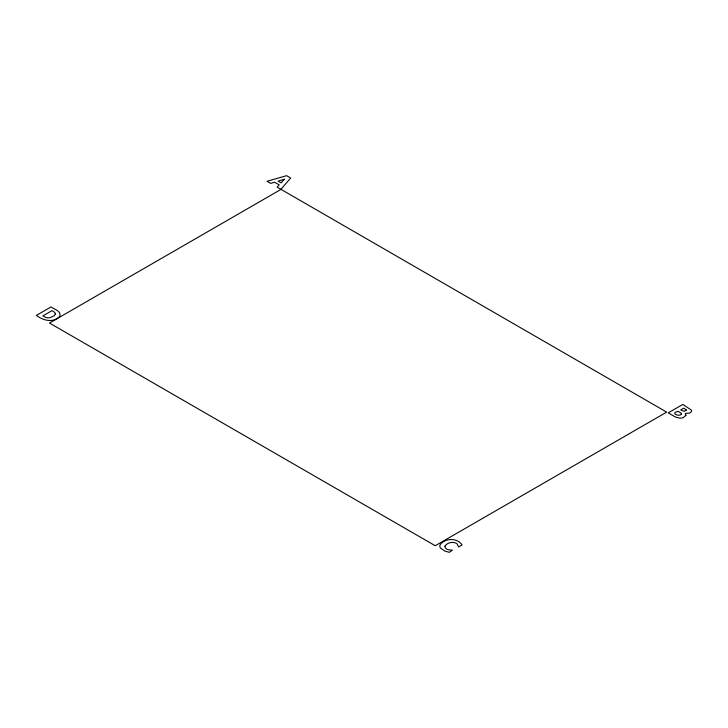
<?xml version="1.0" encoding="UTF-8"?>
<svg xmlns="http://www.w3.org/2000/svg" width="728" height="728" viewBox="0 0 728 728"><rect width="100%" height="100%" fill="white"/><g stroke="black" fill="none" stroke-linecap="round" stroke-linejoin="round"><path stroke-width="1.09" d="M280.944 189.335L290.654 178.005L286.632 175.676L267.012 181.29L270.707 183.42L274.611 182.218L279.224 184.885L277.15 187.142L666.666 412.121L435.235 545.736L49.504 323.041L280.944 189.417M444.935 546.109C444.571 549.786 449.822 550.05 452.425 550.131L449.312 552.325L444.835 551.069L440.613 548.175A8.818 5.087 0 0 1 440.076 544.872C444.908 537.883 457.384 537.628 462.071 544.954L458.567 546.974L457.23 544.18A5.815 3.358 0 0 0 454.454 542.606C451.041 541.905 446.856 543.079 444.935 546.109M685.976 415.242L683.283 417.617A5.542 3.203 0 0 1 679.597 418.109L675.52 417.062L668.186 412.903L682.855 404.431L691.409 410.11A3.986 2.302 0 0 1 690.981 412.057C689.543 414.787 683.073 411.411 685.976 415.242M686.358 410.037L684.147 411.32L680.726 409.9L683.829 408.108L686.358 410.037M55.337 313.914L54.291 315.679L50.141 317.663A5.169 2.985 0 0 1 46.028 317.535L42.834 315.925L52.016 310.619L54.682 312.367L55.337 313.914M681.472 414.086C679.379 417.326 669.624 412.922 678.214 411.347L681.226 413.267L681.472 414.086M284.421 179.225L281.081 182.883L278.087 181.154L284.421 179.225M58.604 317.454C52.07 323.005 42.506 320.202 36.4 315.388L51.069 306.916C53.99 309.291 59.714 310.237 60.105 314.714A9.655 5.569 0 0 1 58.604 317.454"/></g></svg>
